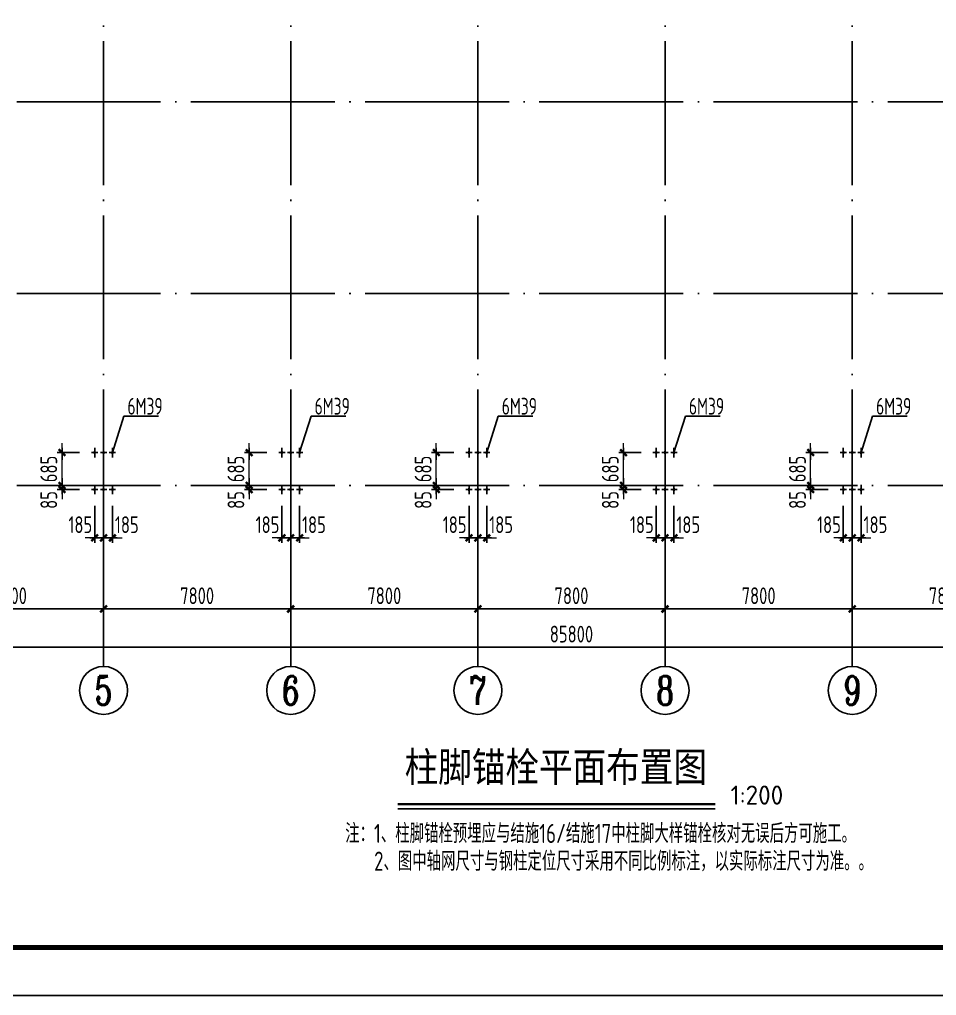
# Model space of a CAD drawing. Extents: x -2746917 to -971774, y -3334247 to -3250358.
# Drawn here: x -2081718 to -2062611, y -3316173 to -3295824 of the extents above; entities that cross this region are included whole.
import ezdxf
from ezdxf.enums import TextEntityAlignment as Align

# ---------------------------------------------------------------- set-up
doc = ezdxf.new("R2010")
doc.units = 0
doc.header["$LTSCALE"] = 1000
doc.header["$MEASUREMENT"] = 0
doc.header["$PDMODE"] = 35
doc.linetypes.add('DOTE', pattern=[2.42, 2, -0.2, 0.02, -0.2])
doc.layers.get('0').update_dxf_attribs({"linetype": 'CONTINUOUS'})
doc.layers.get('Defpoints').update_dxf_attribs({"linetype": 'CONTINUOUS'})
for name, color, linetype in [('AXIS', 253, 'DOTE'), ('COLU', 7, 'CONTINUOUS'), ('DIM', 3, 'CONTINUOUS'), ('NUM', 7, 'CONTINUOUS'), ('PUB_TITLE', 4, 'CONTINUOUS'), ('TEXT', 7, 'CONTINUOUS'), ('THIN', 7, 'CONTINUOUS')]:
    doc.layers.add(name, color=color, linetype=linetype)
doc.layers.add('yichutu', color=7, linetype='CONTINUOUS', true_color=0xffffff, plot=False)
doc.styles.add('TSSD_Axis', font='Complex.shx', dxfattribs={"width": 0.7, "bigfont": 'hztxt.shx'})
doc.styles.add('TSSD_Dimension', font='tssdeng.shx', dxfattribs={"width": 0.75, "bigfont": 'Hztxt.shx'})
doc.styles.add('TSSD_Norm', font='tssdeng.shx', dxfattribs={"width": 0.75, "bigfont": 'hztxt.shx'})
doc.styles.add('TSSD_Rein', font='Tssdeng.shx', dxfattribs={"width": 0.75, "bigfont": 'hztxt.shx'})
doc.dimstyles.new('TSSD_100_100', dxfattribs={"dimtxt": 350, "dimasz": 100, "dimexe": 100, "dimexo": 250, "dimgap": 100, "dimtad": 1, "dimdec": 0, "dimzin": 0, "dimdsep": 46, "dimtxsty": 'TSSD_Dimension', "dimblk": '_tsdbk', "dimcen": 0, "dimdle": 100, "dimclrt": 7, "dimadec": 0, "dimazin": 0, "dimtfac": 1, "dimtdec": 0, "dimtix": 1, "dimtmove": 2, "dimatfit": 3, "dimldrblk": '_tsdbk', "dimfxl": 250, "dimtolj": 1, "dimtzin": 0, "dimlwd": 5, "dimarcsym": 0})
doc.dimstyles.new('TSSD_200_100', dxfattribs={"dimtxt": 350, "dimasz": 100, "dimexe": 100, "dimexo": 250, "dimgap": 100, "dimtad": 1, "dimdec": 0, "dimlfac": 2, "dimzin": 0, "dimdsep": 46, "dimtxsty": 'TSSD_Dimension', "dimblk": 'ARCHTICK', "dimcen": 0, "dimdle": 100, "dimclrt": 7, "dimadec": 0, "dimazin": 0, "dimtfac": 1, "dimtdec": 0, "dimtix": 1, "dimtmove": 2, "dimatfit": 3, "dimfxl": 1, "dimtolj": 1, "dimtzin": 0, "dimarcsym": 0})

# ---------------------------------------------------------------- blocks, each defined once
blk = doc.blocks.new('ts_axno')
at = {"color": 0, "linetype": 'ByBlock', "lineweight": -2}
blk.add_circle((0, 0), 0.5, dxfattribs=at)
at = {"color": 0, "linetype": 'ByBlock', "lineweight": -2, "style": 'TSSD_Axis', "width": 0.7}
blk.add_attdef('A', text='', height=0.6, dxfattribs=at).set_placement((0, 0), align=Align.MIDDLE_CENTER)
blk = doc.blocks.new('_ArchTick')
at = {"color": 0, "const_width": 0.5}
blk.add_lwpolyline([(-0.71, -0.71), (0.71, 0.71)], dxfattribs=at)
blk = doc.blocks.new('*D1288')
at = {"layer": 'Defpoints', "color": 0, "ltscale": 1.5}
for p in [(-2064367, -3306539), (-2060467, -3306539), (-2064367, -3308114)]:
    blk.add_point(p, dxfattribs=at)
at = {"layer": 'DIM', "color": 0, "lineweight": -2, "ltscale": 1.5}
for p, q in [((-2064367, -3306789), (-2064367, -3308214)), ((-2060467, -3306789), (-2060467, -3308214)), ((-2060367, -3308114), (-2064467, -3308114))]:
    blk.add_line(p, q, dxfattribs=at)
at = {"layer": 'DIM', "color": 0, "lineweight": -2, "ltscale": 1.5, "xscale": 100, "yscale": 100, "zscale": 100, "rotation": 180}
blk.add_blockref('_ArchTick', (-2064367, -3308114), dxfattribs=at)
at = {"layer": 'DIM', "color": 0, "lineweight": -2, "ltscale": 1.5, "xscale": 100, "yscale": 100, "zscale": 100}
blk.add_blockref('_ArchTick', (-2060467, -3308114), dxfattribs=at)
at = {"layer": 'DIM', "color": 7, "ltscale": 1.5, "insert": (-2062417, -3307839), "char_height": 350, "attachment_point": 5, "style": 'TSSD_Dimension'}
blk.add_mtext('\\A1;7800', dxfattribs=at)
blk = doc.blocks.new('*D1289')
at = {"layer": 'Defpoints', "color": 0, "ltscale": 1.5}
for p in [(-2068267, -3306539), (-2064367, -3306539), (-2068267, -3308114)]:
    blk.add_point(p, dxfattribs=at)
at = {"layer": 'DIM', "color": 0, "lineweight": -2, "ltscale": 1.5}
for p, q in [((-2068267, -3306789), (-2068267, -3308214)), ((-2064367, -3306789), (-2064367, -3308214)), ((-2064267, -3308114), (-2068367, -3308114))]:
    blk.add_line(p, q, dxfattribs=at)
at = {"layer": 'DIM', "color": 0, "lineweight": -2, "ltscale": 1.5, "xscale": 100, "yscale": 100, "zscale": 100, "rotation": 180}
blk.add_blockref('_ArchTick', (-2068267, -3308114), dxfattribs=at)
at = {"layer": 'DIM', "color": 0, "lineweight": -2, "ltscale": 1.5, "xscale": 100, "yscale": 100, "zscale": 100}
blk.add_blockref('_ArchTick', (-2064367, -3308114), dxfattribs=at)
at = {"layer": 'DIM', "color": 7, "ltscale": 1.5, "insert": (-2066317, -3307839), "char_height": 350, "attachment_point": 5, "style": 'TSSD_Dimension'}
blk.add_mtext('\\A1;7800', dxfattribs=at)
blk = doc.blocks.new('*D1290')
at = {"layer": 'Defpoints', "color": 0, "ltscale": 1.5}
for p in [(-2072167, -3306539), (-2068267, -3306539), (-2072167, -3308114)]:
    blk.add_point(p, dxfattribs=at)
at = {"layer": 'DIM', "color": 0, "lineweight": -2, "ltscale": 1.5}
for p, q in [((-2072167, -3306789), (-2072167, -3308214)), ((-2068267, -3306789), (-2068267, -3308214)), ((-2068167, -3308114), (-2072267, -3308114))]:
    blk.add_line(p, q, dxfattribs=at)
at = {"layer": 'DIM', "color": 0, "lineweight": -2, "ltscale": 1.5, "xscale": 100, "yscale": 100, "zscale": 100, "rotation": 180}
blk.add_blockref('_ArchTick', (-2072167, -3308114), dxfattribs=at)
at = {"layer": 'DIM', "color": 0, "lineweight": -2, "ltscale": 1.5, "xscale": 100, "yscale": 100, "zscale": 100}
blk.add_blockref('_ArchTick', (-2068267, -3308114), dxfattribs=at)
at = {"layer": 'DIM', "color": 7, "ltscale": 1.5, "insert": (-2070217, -3307839), "char_height": 350, "attachment_point": 5, "style": 'TSSD_Dimension'}
blk.add_mtext('\\A1;7800', dxfattribs=at)
blk = doc.blocks.new('*D1291')
at = {"layer": 'Defpoints', "color": 0, "ltscale": 1.5}
for p in [(-2076067, -3306539), (-2072167, -3306539), (-2076067, -3308114)]:
    blk.add_point(p, dxfattribs=at)
at = {"layer": 'DIM', "color": 0, "lineweight": -2, "ltscale": 1.5}
for p, q in [((-2076067, -3306789), (-2076067, -3308214)), ((-2072167, -3306789), (-2072167, -3308214)), ((-2072067, -3308114), (-2076167, -3308114))]:
    blk.add_line(p, q, dxfattribs=at)
at = {"layer": 'DIM', "color": 0, "lineweight": -2, "ltscale": 1.5, "xscale": 100, "yscale": 100, "zscale": 100, "rotation": 180}
blk.add_blockref('_ArchTick', (-2076067, -3308114), dxfattribs=at)
at = {"layer": 'DIM', "color": 0, "lineweight": -2, "ltscale": 1.5, "xscale": 100, "yscale": 100, "zscale": 100}
blk.add_blockref('_ArchTick', (-2072167, -3308114), dxfattribs=at)
at = {"layer": 'DIM', "color": 7, "ltscale": 1.5, "insert": (-2074117, -3307839), "char_height": 350, "attachment_point": 5, "style": 'TSSD_Dimension'}
blk.add_mtext('\\A1;7800', dxfattribs=at)
blk = doc.blocks.new('*D1299')
at = {"layer": 'Defpoints', "color": 0, "ltscale": 1.5}
for p in [(-2079967, -3306539), (-2076067, -3306539), (-2079967, -3308114)]:
    blk.add_point(p, dxfattribs=at)
at = {"layer": 'DIM', "color": 0, "lineweight": -2, "ltscale": 1.5}
for p, q in [((-2079967, -3306789), (-2079967, -3308214)), ((-2076067, -3306789), (-2076067, -3308214)), ((-2075967, -3308114), (-2080067, -3308114))]:
    blk.add_line(p, q, dxfattribs=at)
at = {"layer": 'DIM', "color": 0, "lineweight": -2, "ltscale": 1.5, "xscale": 100, "yscale": 100, "zscale": 100, "rotation": 180}
blk.add_blockref('_ArchTick', (-2079967, -3308114), dxfattribs=at)
at = {"layer": 'DIM', "color": 0, "lineweight": -2, "ltscale": 1.5, "xscale": 100, "yscale": 100, "zscale": 100}
blk.add_blockref('_ArchTick', (-2076067, -3308114), dxfattribs=at)
at = {"layer": 'DIM', "color": 7, "ltscale": 1.5, "insert": (-2078017, -3307839), "char_height": 350, "attachment_point": 5, "style": 'TSSD_Dimension'}
blk.add_mtext('\\A1;7800', dxfattribs=at)
blk = doc.blocks.new('*D1300')
at = {"layer": 'Defpoints', "color": 0, "ltscale": 1.5}
for p in [(-2083867, -3306539), (-2079967, -3306539), (-2083867, -3308114)]:
    blk.add_point(p, dxfattribs=at)
at = {"layer": 'DIM', "color": 0, "lineweight": -2, "ltscale": 1.5}
for p, q in [((-2083867, -3306789), (-2083867, -3308214)), ((-2079967, -3306789), (-2079967, -3308214)), ((-2079867, -3308114), (-2083967, -3308114))]:
    blk.add_line(p, q, dxfattribs=at)
at = {"layer": 'DIM', "color": 0, "lineweight": -2, "ltscale": 1.5, "xscale": 100, "yscale": 100, "zscale": 100, "rotation": 180}
blk.add_blockref('_ArchTick', (-2083867, -3308114), dxfattribs=at)
at = {"layer": 'DIM', "color": 0, "lineweight": -2, "ltscale": 1.5, "xscale": 100, "yscale": 100, "zscale": 100}
blk.add_blockref('_ArchTick', (-2079967, -3308114), dxfattribs=at)
at = {"layer": 'DIM', "color": 7, "ltscale": 1.5, "insert": (-2081917, -3307839), "char_height": 350, "attachment_point": 5, "style": 'TSSD_Dimension'}
blk.add_mtext('\\A1;7800', dxfattribs=at)
blk = doc.blocks.new('*D1303')
at = {"layer": 'Defpoints', "color": 0, "ltscale": 1.5}
for p in [(-2091667, -3306539), (-2048767, -3306539), (-2048767, -3308914)]:
    blk.add_point(p, dxfattribs=at)
at = {"layer": 'DIM', "color": 0, "lineweight": -2, "ltscale": 1.5}
for p, q in [((-2091667, -3306789), (-2091667, -3309014)), ((-2048767, -3306789), (-2048767, -3309014)), ((-2091767, -3308914), (-2048667, -3308914))]:
    blk.add_line(p, q, dxfattribs=at)
at = {"layer": 'DIM', "color": 0, "lineweight": -2, "ltscale": 1.5, "xscale": 100, "yscale": 100, "zscale": 100, "rotation": 180}
blk.add_blockref('_ArchTick', (-2091667, -3308914), dxfattribs=at)
at = {"layer": 'DIM', "color": 0, "lineweight": -2, "ltscale": 1.5, "xscale": 100, "yscale": 100, "zscale": 100}
blk.add_blockref('_ArchTick', (-2048767, -3308914), dxfattribs=at)
at = {"layer": 'DIM', "color": 7, "ltscale": 1.5, "insert": (-2070217, -3308639), "char_height": 350, "attachment_point": 5, "style": 'TSSD_Dimension'}
blk.add_mtext('\\A1;85800', dxfattribs=at)
blk = doc.blocks.new('A$C21E01B0F')
at = {"layer": 'THIN'}
for p, q in [((18, 241), (18, -299)), ((-162, -29), (198, -29))]:
    blk.add_line(p, q, dxfattribs=at)
blk.add_solid([(18, 151), (108, -29), (-72, -29), (18, -209)], dxfattribs=at)
blk = doc.blocks.new('_tsdbk')
blk.add_line((-1, 0), (1.5, 0))
at = {"const_width": 0.5}
blk.add_lwpolyline([(-0.7, -0.7), (0.7, 0.7)], dxfattribs=at)
blk = doc.blocks.new('*D1475')
at = {"layer": 'Defpoints', "color": 0, "ltscale": 1.5}
for p in [(-2080152, -3305713), (-2079967, -3305713), (-2079967, -3306632)]:
    blk.add_point(p, dxfattribs=at)
at = {"layer": 'DIM', "color": 0, "lineweight": -2, "ltscale": 1.5}
for p, q in [((-2080152, -3305963), (-2080152, -3306732)), ((-2079967, -3305963), (-2079967, -3306732))]:
    blk.add_line(p, q, dxfattribs=at)
at = {"layer": 'DIM', "color": 0, "lineweight": 5, "ltscale": 1.5}
for p, q in [((-2080252, -3306632), (-2080352, -3306632)), ((-2080152, -3306632), (-2079967, -3306632)), ((-2079867, -3306632), (-2079767, -3306632))]:
    blk.add_line(p, q, dxfattribs=at)
at = {"layer": 'DIM', "color": 0, "lineweight": 5, "ltscale": 1.5, "xscale": 100, "yscale": 100, "zscale": 100}
blk.add_blockref('_tsdbk', (-2080152, -3306632), dxfattribs=at)
at = {"layer": 'DIM', "color": 0, "lineweight": 5, "ltscale": 1.5, "xscale": 100, "yscale": 100, "zscale": 100, "rotation": 180}
blk.add_blockref('_tsdbk', (-2079967, -3306632), dxfattribs=at)
at = {"layer": 'DIM', "color": 7, "ltscale": 1.5, "insert": (-2080451, -3306357), "char_height": 350, "attachment_point": 5, "style": 'TSSD_Dimension'}
blk.add_mtext('\\A1;185', dxfattribs=at)
blk = doc.blocks.new('*D1476')
at = {"layer": 'Defpoints', "color": 0, "ltscale": 1.5}
for p in [(-2079967, -3305713), (-2079782, -3305713), (-2079782, -3306632)]:
    blk.add_point(p, dxfattribs=at)
at = {"layer": 'DIM', "color": 0, "lineweight": -2, "ltscale": 1.5}
for p, q in [((-2079967, -3305963), (-2079967, -3306732)), ((-2079782, -3305963), (-2079782, -3306732))]:
    blk.add_line(p, q, dxfattribs=at)
at = {"layer": 'DIM', "color": 0, "lineweight": 5, "ltscale": 1.5}
for p, q in [((-2080067, -3306632), (-2080167, -3306632)), ((-2079967, -3306632), (-2079782, -3306632)), ((-2079682, -3306632), (-2079582, -3306632))]:
    blk.add_line(p, q, dxfattribs=at)
at = {"layer": 'DIM', "color": 0, "lineweight": 5, "ltscale": 1.5, "xscale": 100, "yscale": 100, "zscale": 100}
blk.add_blockref('_tsdbk', (-2079967, -3306632), dxfattribs=at)
at = {"layer": 'DIM', "color": 0, "lineweight": 5, "ltscale": 1.5, "xscale": 100, "yscale": 100, "zscale": 100, "rotation": 180}
blk.add_blockref('_tsdbk', (-2079782, -3306632), dxfattribs=at)
at = {"layer": 'DIM', "color": 7, "ltscale": 1.5, "insert": (-2079483, -3306357), "char_height": 350, "attachment_point": 5, "style": 'TSSD_Dimension'}
blk.add_mtext('\\A1;185', dxfattribs=at)
blk = doc.blocks.new('*D1477')
at = {"layer": 'Defpoints', "color": 0, "ltscale": 1.5}
for p in [(-2080833, -3305539), (-2080218, -3305539), (-2080218, -3305624)]:
    blk.add_point(p, dxfattribs=at)
at = {"layer": 'DIM', "color": 0, "lineweight": 5, "ltscale": 1.5}
for p, q in [((-2080833, -3305439), (-2080833, -3305339)), ((-2080833, -3305624), (-2080833, -3305539)), ((-2080833, -3305724), (-2080833, -3305824))]:
    blk.add_line(p, q, dxfattribs=at)
at = {"layer": 'DIM', "color": 0, "lineweight": -2, "ltscale": 1.5}
for p, q in [((-2080468, -3305539), (-2080933, -3305539)), ((-2080468, -3305624), (-2080933, -3305624))]:
    blk.add_line(p, q, dxfattribs=at)
at = {"layer": 'DIM', "color": 0, "lineweight": 5, "ltscale": 1.5, "xscale": 100, "yscale": 100, "zscale": 100}
for p, rotation in [((-2080833, -3305539), 270), ((-2080833, -3305624), 90)]:
    blk.add_blockref('_tsdbk', p, dxfattribs=dict(at, rotation=rotation))
at = {"layer": 'DIM', "color": 7, "ltscale": 1.5, "insert": (-2081108, -3305842), "char_height": 350, "attachment_point": 5, "rotation": 90, "style": 'TSSD_Dimension'}
blk.add_mtext('\\A1;85', dxfattribs=at)
blk = doc.blocks.new('*D1478')
at = {"layer": 'Defpoints', "color": 0, "ltscale": 1.5}
for p in [(-2080833, -3304854), (-2080218, -3304854), (-2080218, -3305539)]:
    blk.add_point(p, dxfattribs=at)
at = {"layer": 'DIM', "color": 0, "lineweight": 5, "ltscale": 1.5}
for p, q in [((-2080833, -3304754), (-2080833, -3304654)), ((-2080833, -3305539), (-2080833, -3304854)), ((-2080833, -3305639), (-2080833, -3305739))]:
    blk.add_line(p, q, dxfattribs=at)
at = {"layer": 'DIM', "color": 0, "lineweight": -2, "ltscale": 1.5}
for p, q in [((-2080468, -3304854), (-2080933, -3304854)), ((-2080468, -3305539), (-2080933, -3305539))]:
    blk.add_line(p, q, dxfattribs=at)
at = {"layer": 'DIM', "color": 0, "lineweight": 5, "ltscale": 1.5, "xscale": 100, "yscale": 100, "zscale": 100}
for p, rotation in [((-2080833, -3304854), 270), ((-2080833, -3305539), 90)]:
    blk.add_blockref('_tsdbk', p, dxfattribs=dict(at, rotation=rotation))
at = {"layer": 'DIM', "color": 7, "ltscale": 1.5, "insert": (-2081108, -3305196), "char_height": 350, "attachment_point": 5, "rotation": 90, "style": 'TSSD_Dimension'}
blk.add_mtext('\\A1;685', dxfattribs=at)
blk = doc.blocks.new('*D1487')
at = {"layer": 'Defpoints', "color": 0, "ltscale": 1.5}
for p in [(-2076252, -3305713), (-2076067, -3305713), (-2076067, -3306632)]:
    blk.add_point(p, dxfattribs=at)
at = {"layer": 'DIM', "color": 0, "lineweight": -2, "ltscale": 1.5}
for p, q in [((-2076252, -3305963), (-2076252, -3306732)), ((-2076067, -3305963), (-2076067, -3306732))]:
    blk.add_line(p, q, dxfattribs=at)
at = {"layer": 'DIM', "color": 0, "lineweight": 5, "ltscale": 1.5}
for p, q in [((-2076352, -3306632), (-2076452, -3306632)), ((-2076252, -3306632), (-2076067, -3306632)), ((-2075967, -3306632), (-2075867, -3306632))]:
    blk.add_line(p, q, dxfattribs=at)
at = {"layer": 'DIM', "color": 0, "lineweight": 5, "ltscale": 1.5, "xscale": 100, "yscale": 100, "zscale": 100}
blk.add_blockref('_tsdbk', (-2076252, -3306632), dxfattribs=at)
at = {"layer": 'DIM', "color": 0, "lineweight": 5, "ltscale": 1.5, "xscale": 100, "yscale": 100, "zscale": 100, "rotation": 180}
blk.add_blockref('_tsdbk', (-2076067, -3306632), dxfattribs=at)
at = {"layer": 'DIM', "color": 7, "ltscale": 1.5, "insert": (-2076551, -3306357), "char_height": 350, "attachment_point": 5, "style": 'TSSD_Dimension'}
blk.add_mtext('\\A1;185', dxfattribs=at)
blk = doc.blocks.new('*D1488')
at = {"layer": 'Defpoints', "color": 0, "ltscale": 1.5}
for p in [(-2076067, -3305713), (-2075882, -3305713), (-2075882, -3306632)]:
    blk.add_point(p, dxfattribs=at)
at = {"layer": 'DIM', "color": 0, "lineweight": -2, "ltscale": 1.5}
for p, q in [((-2076067, -3305963), (-2076067, -3306732)), ((-2075882, -3305963), (-2075882, -3306732))]:
    blk.add_line(p, q, dxfattribs=at)
at = {"layer": 'DIM', "color": 0, "lineweight": 5, "ltscale": 1.5}
for p, q in [((-2076167, -3306632), (-2076267, -3306632)), ((-2076067, -3306632), (-2075882, -3306632)), ((-2075782, -3306632), (-2075682, -3306632))]:
    blk.add_line(p, q, dxfattribs=at)
at = {"layer": 'DIM', "color": 0, "lineweight": 5, "ltscale": 1.5, "xscale": 100, "yscale": 100, "zscale": 100}
blk.add_blockref('_tsdbk', (-2076067, -3306632), dxfattribs=at)
at = {"layer": 'DIM', "color": 0, "lineweight": 5, "ltscale": 1.5, "xscale": 100, "yscale": 100, "zscale": 100, "rotation": 180}
blk.add_blockref('_tsdbk', (-2075882, -3306632), dxfattribs=at)
at = {"layer": 'DIM', "color": 7, "ltscale": 1.5, "insert": (-2075583, -3306357), "char_height": 350, "attachment_point": 5, "style": 'TSSD_Dimension'}
blk.add_mtext('\\A1;185', dxfattribs=at)
blk = doc.blocks.new('*D1489')
at = {"layer": 'Defpoints', "color": 0, "ltscale": 1.5}
for p in [(-2076933, -3305539), (-2076318, -3305539), (-2076318, -3305624)]:
    blk.add_point(p, dxfattribs=at)
at = {"layer": 'DIM', "color": 0, "lineweight": 5, "ltscale": 1.5}
for p, q in [((-2076933, -3305439), (-2076933, -3305339)), ((-2076933, -3305624), (-2076933, -3305539)), ((-2076933, -3305724), (-2076933, -3305824))]:
    blk.add_line(p, q, dxfattribs=at)
at = {"layer": 'DIM', "color": 0, "lineweight": -2, "ltscale": 1.5}
for p, q in [((-2076568, -3305539), (-2077033, -3305539)), ((-2076568, -3305624), (-2077033, -3305624))]:
    blk.add_line(p, q, dxfattribs=at)
at = {"layer": 'DIM', "color": 0, "lineweight": 5, "ltscale": 1.5, "xscale": 100, "yscale": 100, "zscale": 100}
for p, rotation in [((-2076933, -3305539), 270), ((-2076933, -3305624), 90)]:
    blk.add_blockref('_tsdbk', p, dxfattribs=dict(at, rotation=rotation))
at = {"layer": 'DIM', "color": 7, "ltscale": 1.5, "insert": (-2077208, -3305842), "char_height": 350, "attachment_point": 5, "rotation": 90, "style": 'TSSD_Dimension'}
blk.add_mtext('\\A1;85', dxfattribs=at)
blk = doc.blocks.new('*D1490')
at = {"layer": 'Defpoints', "color": 0, "ltscale": 1.5}
for p in [(-2076933, -3304854), (-2076318, -3304854), (-2076318, -3305539)]:
    blk.add_point(p, dxfattribs=at)
at = {"layer": 'DIM', "color": 0, "lineweight": 5, "ltscale": 1.5}
for p, q in [((-2076933, -3304754), (-2076933, -3304654)), ((-2076933, -3305539), (-2076933, -3304854)), ((-2076933, -3305639), (-2076933, -3305739))]:
    blk.add_line(p, q, dxfattribs=at)
at = {"layer": 'DIM', "color": 0, "lineweight": -2, "ltscale": 1.5}
for p, q in [((-2076568, -3304854), (-2077033, -3304854)), ((-2076568, -3305539), (-2077033, -3305539))]:
    blk.add_line(p, q, dxfattribs=at)
at = {"layer": 'DIM', "color": 0, "lineweight": 5, "ltscale": 1.5, "xscale": 100, "yscale": 100, "zscale": 100}
for p, rotation in [((-2076933, -3304854), 270), ((-2076933, -3305539), 90)]:
    blk.add_blockref('_tsdbk', p, dxfattribs=dict(at, rotation=rotation))
at = {"layer": 'DIM', "color": 7, "ltscale": 1.5, "insert": (-2077208, -3305196), "char_height": 350, "attachment_point": 5, "rotation": 90, "style": 'TSSD_Dimension'}
blk.add_mtext('\\A1;685', dxfattribs=at)
blk = doc.blocks.new('*D1499')
at = {"layer": 'Defpoints', "color": 0, "ltscale": 1.5}
for p in [(-2072352, -3305713), (-2072167, -3305713), (-2072167, -3306632)]:
    blk.add_point(p, dxfattribs=at)
at = {"layer": 'DIM', "color": 0, "lineweight": -2, "ltscale": 1.5}
for p, q in [((-2072352, -3305963), (-2072352, -3306732)), ((-2072167, -3305963), (-2072167, -3306732))]:
    blk.add_line(p, q, dxfattribs=at)
at = {"layer": 'DIM', "color": 0, "lineweight": 5, "ltscale": 1.5}
for p, q in [((-2072452, -3306632), (-2072552, -3306632)), ((-2072352, -3306632), (-2072167, -3306632)), ((-2072067, -3306632), (-2071967, -3306632))]:
    blk.add_line(p, q, dxfattribs=at)
at = {"layer": 'DIM', "color": 0, "lineweight": 5, "ltscale": 1.5, "xscale": 100, "yscale": 100, "zscale": 100}
blk.add_blockref('_tsdbk', (-2072352, -3306632), dxfattribs=at)
at = {"layer": 'DIM', "color": 0, "lineweight": 5, "ltscale": 1.5, "xscale": 100, "yscale": 100, "zscale": 100, "rotation": 180}
blk.add_blockref('_tsdbk', (-2072167, -3306632), dxfattribs=at)
at = {"layer": 'DIM', "color": 7, "ltscale": 1.5, "insert": (-2072651, -3306357), "char_height": 350, "attachment_point": 5, "style": 'TSSD_Dimension'}
blk.add_mtext('\\A1;185', dxfattribs=at)
blk = doc.blocks.new('*D1500')
at = {"layer": 'Defpoints', "color": 0, "ltscale": 1.5}
for p in [(-2072167, -3305713), (-2071982, -3305713), (-2071982, -3306632)]:
    blk.add_point(p, dxfattribs=at)
at = {"layer": 'DIM', "color": 0, "lineweight": -2, "ltscale": 1.5}
for p, q in [((-2072167, -3305963), (-2072167, -3306732)), ((-2071982, -3305963), (-2071982, -3306732))]:
    blk.add_line(p, q, dxfattribs=at)
at = {"layer": 'DIM', "color": 0, "lineweight": 5, "ltscale": 1.5}
for p, q in [((-2072267, -3306632), (-2072367, -3306632)), ((-2072167, -3306632), (-2071982, -3306632)), ((-2071882, -3306632), (-2071782, -3306632))]:
    blk.add_line(p, q, dxfattribs=at)
at = {"layer": 'DIM', "color": 0, "lineweight": 5, "ltscale": 1.5, "xscale": 100, "yscale": 100, "zscale": 100}
blk.add_blockref('_tsdbk', (-2072167, -3306632), dxfattribs=at)
at = {"layer": 'DIM', "color": 0, "lineweight": 5, "ltscale": 1.5, "xscale": 100, "yscale": 100, "zscale": 100, "rotation": 180}
blk.add_blockref('_tsdbk', (-2071982, -3306632), dxfattribs=at)
at = {"layer": 'DIM', "color": 7, "ltscale": 1.5, "insert": (-2071683, -3306357), "char_height": 350, "attachment_point": 5, "style": 'TSSD_Dimension'}
blk.add_mtext('\\A1;185', dxfattribs=at)
blk = doc.blocks.new('*D1501')
at = {"layer": 'Defpoints', "color": 0, "ltscale": 1.5}
for p in [(-2073033, -3305539), (-2072418, -3305539), (-2072418, -3305624)]:
    blk.add_point(p, dxfattribs=at)
at = {"layer": 'DIM', "color": 0, "lineweight": 5, "ltscale": 1.5}
for p, q in [((-2073033, -3305439), (-2073033, -3305339)), ((-2073033, -3305624), (-2073033, -3305539)), ((-2073033, -3305724), (-2073033, -3305824))]:
    blk.add_line(p, q, dxfattribs=at)
at = {"layer": 'DIM', "color": 0, "lineweight": -2, "ltscale": 1.5}
for p, q in [((-2072668, -3305539), (-2073133, -3305539)), ((-2072668, -3305624), (-2073133, -3305624))]:
    blk.add_line(p, q, dxfattribs=at)
at = {"layer": 'DIM', "color": 0, "lineweight": 5, "ltscale": 1.5, "xscale": 100, "yscale": 100, "zscale": 100}
for p, rotation in [((-2073033, -3305539), 270), ((-2073033, -3305624), 90)]:
    blk.add_blockref('_tsdbk', p, dxfattribs=dict(at, rotation=rotation))
at = {"layer": 'DIM', "color": 7, "ltscale": 1.5, "insert": (-2073308, -3305842), "char_height": 350, "attachment_point": 5, "rotation": 90, "style": 'TSSD_Dimension'}
blk.add_mtext('\\A1;85', dxfattribs=at)
blk = doc.blocks.new('*D1502')
at = {"layer": 'Defpoints', "color": 0, "ltscale": 1.5}
for p in [(-2073033, -3304854), (-2072418, -3304854), (-2072418, -3305539)]:
    blk.add_point(p, dxfattribs=at)
at = {"layer": 'DIM', "color": 0, "lineweight": 5, "ltscale": 1.5}
for p, q in [((-2073033, -3304754), (-2073033, -3304654)), ((-2073033, -3305539), (-2073033, -3304854)), ((-2073033, -3305639), (-2073033, -3305739))]:
    blk.add_line(p, q, dxfattribs=at)
at = {"layer": 'DIM', "color": 0, "lineweight": -2, "ltscale": 1.5}
for p, q in [((-2072668, -3304854), (-2073133, -3304854)), ((-2072668, -3305539), (-2073133, -3305539))]:
    blk.add_line(p, q, dxfattribs=at)
at = {"layer": 'DIM', "color": 0, "lineweight": 5, "ltscale": 1.5, "xscale": 100, "yscale": 100, "zscale": 100}
for p, rotation in [((-2073033, -3304854), 270), ((-2073033, -3305539), 90)]:
    blk.add_blockref('_tsdbk', p, dxfattribs=dict(at, rotation=rotation))
at = {"layer": 'DIM', "color": 7, "ltscale": 1.5, "insert": (-2073308, -3305196), "char_height": 350, "attachment_point": 5, "rotation": 90, "style": 'TSSD_Dimension'}
blk.add_mtext('\\A1;685', dxfattribs=at)
blk = doc.blocks.new('*D1511')
at = {"layer": 'Defpoints', "color": 0, "ltscale": 1.5}
for p in [(-2068452, -3305713), (-2068267, -3305713), (-2068267, -3306632)]:
    blk.add_point(p, dxfattribs=at)
at = {"layer": 'DIM', "color": 0, "lineweight": -2, "ltscale": 1.5}
for p, q in [((-2068452, -3305963), (-2068452, -3306732)), ((-2068267, -3305963), (-2068267, -3306732))]:
    blk.add_line(p, q, dxfattribs=at)
at = {"layer": 'DIM', "color": 0, "lineweight": 5, "ltscale": 1.5}
for p, q in [((-2068552, -3306632), (-2068652, -3306632)), ((-2068452, -3306632), (-2068267, -3306632)), ((-2068167, -3306632), (-2068067, -3306632))]:
    blk.add_line(p, q, dxfattribs=at)
at = {"layer": 'DIM', "color": 0, "lineweight": 5, "ltscale": 1.5, "xscale": 100, "yscale": 100, "zscale": 100}
blk.add_blockref('_tsdbk', (-2068452, -3306632), dxfattribs=at)
at = {"layer": 'DIM', "color": 0, "lineweight": 5, "ltscale": 1.5, "xscale": 100, "yscale": 100, "zscale": 100, "rotation": 180}
blk.add_blockref('_tsdbk', (-2068267, -3306632), dxfattribs=at)
at = {"layer": 'DIM', "color": 7, "ltscale": 1.5, "insert": (-2068751, -3306357), "char_height": 350, "attachment_point": 5, "style": 'TSSD_Dimension'}
blk.add_mtext('\\A1;185', dxfattribs=at)
blk = doc.blocks.new('*D1512')
at = {"layer": 'Defpoints', "color": 0, "ltscale": 1.5}
for p in [(-2068267, -3305713), (-2068082, -3305713), (-2068082, -3306632)]:
    blk.add_point(p, dxfattribs=at)
at = {"layer": 'DIM', "color": 0, "lineweight": -2, "ltscale": 1.5}
for p, q in [((-2068267, -3305963), (-2068267, -3306732)), ((-2068082, -3305963), (-2068082, -3306732))]:
    blk.add_line(p, q, dxfattribs=at)
at = {"layer": 'DIM', "color": 0, "lineweight": 5, "ltscale": 1.5}
for p, q in [((-2068367, -3306632), (-2068467, -3306632)), ((-2068267, -3306632), (-2068082, -3306632)), ((-2067982, -3306632), (-2067882, -3306632))]:
    blk.add_line(p, q, dxfattribs=at)
at = {"layer": 'DIM', "color": 0, "lineweight": 5, "ltscale": 1.5, "xscale": 100, "yscale": 100, "zscale": 100}
blk.add_blockref('_tsdbk', (-2068267, -3306632), dxfattribs=at)
at = {"layer": 'DIM', "color": 0, "lineweight": 5, "ltscale": 1.5, "xscale": 100, "yscale": 100, "zscale": 100, "rotation": 180}
blk.add_blockref('_tsdbk', (-2068082, -3306632), dxfattribs=at)
at = {"layer": 'DIM', "color": 7, "ltscale": 1.5, "insert": (-2067783, -3306357), "char_height": 350, "attachment_point": 5, "style": 'TSSD_Dimension'}
blk.add_mtext('\\A1;185', dxfattribs=at)
blk = doc.blocks.new('*D1513')
at = {"layer": 'Defpoints', "color": 0, "ltscale": 1.5}
for p in [(-2069133, -3305539), (-2068518, -3305539), (-2068518, -3305624)]:
    blk.add_point(p, dxfattribs=at)
at = {"layer": 'DIM', "color": 0, "lineweight": 5, "ltscale": 1.5}
for p, q in [((-2069133, -3305439), (-2069133, -3305339)), ((-2069133, -3305624), (-2069133, -3305539)), ((-2069133, -3305724), (-2069133, -3305824))]:
    blk.add_line(p, q, dxfattribs=at)
at = {"layer": 'DIM', "color": 0, "lineweight": -2, "ltscale": 1.5}
for p, q in [((-2068768, -3305539), (-2069233, -3305539)), ((-2068768, -3305624), (-2069233, -3305624))]:
    blk.add_line(p, q, dxfattribs=at)
at = {"layer": 'DIM', "color": 0, "lineweight": 5, "ltscale": 1.5, "xscale": 100, "yscale": 100, "zscale": 100}
for p, rotation in [((-2069133, -3305539), 270), ((-2069133, -3305624), 90)]:
    blk.add_blockref('_tsdbk', p, dxfattribs=dict(at, rotation=rotation))
at = {"layer": 'DIM', "color": 7, "ltscale": 1.5, "insert": (-2069408, -3305842), "char_height": 350, "attachment_point": 5, "rotation": 90, "style": 'TSSD_Dimension'}
blk.add_mtext('\\A1;85', dxfattribs=at)
blk = doc.blocks.new('*D1514')
at = {"layer": 'Defpoints', "color": 0, "ltscale": 1.5}
for p in [(-2069133, -3304854), (-2068518, -3304854), (-2068518, -3305539)]:
    blk.add_point(p, dxfattribs=at)
at = {"layer": 'DIM', "color": 0, "lineweight": 5, "ltscale": 1.5}
for p, q in [((-2069133, -3304754), (-2069133, -3304654)), ((-2069133, -3305539), (-2069133, -3304854)), ((-2069133, -3305639), (-2069133, -3305739))]:
    blk.add_line(p, q, dxfattribs=at)
at = {"layer": 'DIM', "color": 0, "lineweight": -2, "ltscale": 1.5}
for p, q in [((-2068768, -3304854), (-2069233, -3304854)), ((-2068768, -3305539), (-2069233, -3305539))]:
    blk.add_line(p, q, dxfattribs=at)
at = {"layer": 'DIM', "color": 0, "lineweight": 5, "ltscale": 1.5, "xscale": 100, "yscale": 100, "zscale": 100}
for p, rotation in [((-2069133, -3304854), 270), ((-2069133, -3305539), 90)]:
    blk.add_blockref('_tsdbk', p, dxfattribs=dict(at, rotation=rotation))
at = {"layer": 'DIM', "color": 7, "ltscale": 1.5, "insert": (-2069408, -3305196), "char_height": 350, "attachment_point": 5, "rotation": 90, "style": 'TSSD_Dimension'}
blk.add_mtext('\\A1;685', dxfattribs=at)
blk = doc.blocks.new('*D1523')
at = {"layer": 'Defpoints', "color": 0, "ltscale": 1.5}
for p in [(-2064552, -3305713), (-2064367, -3305713), (-2064367, -3306632)]:
    blk.add_point(p, dxfattribs=at)
at = {"layer": 'DIM', "color": 0, "lineweight": -2, "ltscale": 1.5}
for p, q in [((-2064552, -3305963), (-2064552, -3306732)), ((-2064367, -3305963), (-2064367, -3306732))]:
    blk.add_line(p, q, dxfattribs=at)
at = {"layer": 'DIM', "color": 0, "lineweight": 5, "ltscale": 1.5}
for p, q in [((-2064652, -3306632), (-2064752, -3306632)), ((-2064552, -3306632), (-2064367, -3306632)), ((-2064267, -3306632), (-2064167, -3306632))]:
    blk.add_line(p, q, dxfattribs=at)
at = {"layer": 'DIM', "color": 0, "lineweight": 5, "ltscale": 1.5, "xscale": 100, "yscale": 100, "zscale": 100}
blk.add_blockref('_tsdbk', (-2064552, -3306632), dxfattribs=at)
at = {"layer": 'DIM', "color": 0, "lineweight": 5, "ltscale": 1.5, "xscale": 100, "yscale": 100, "zscale": 100, "rotation": 180}
blk.add_blockref('_tsdbk', (-2064367, -3306632), dxfattribs=at)
at = {"layer": 'DIM', "color": 7, "ltscale": 1.5, "insert": (-2064851, -3306357), "char_height": 350, "attachment_point": 5, "style": 'TSSD_Dimension'}
blk.add_mtext('\\A1;185', dxfattribs=at)
blk = doc.blocks.new('*D1524')
at = {"layer": 'Defpoints', "color": 0, "ltscale": 1.5}
for p in [(-2064367, -3305713), (-2064182, -3305713), (-2064182, -3306632)]:
    blk.add_point(p, dxfattribs=at)
at = {"layer": 'DIM', "color": 0, "lineweight": -2, "ltscale": 1.5}
for p, q in [((-2064367, -3305963), (-2064367, -3306732)), ((-2064182, -3305963), (-2064182, -3306732))]:
    blk.add_line(p, q, dxfattribs=at)
at = {"layer": 'DIM', "color": 0, "lineweight": 5, "ltscale": 1.5}
for p, q in [((-2064467, -3306632), (-2064567, -3306632)), ((-2064367, -3306632), (-2064182, -3306632)), ((-2064082, -3306632), (-2063982, -3306632))]:
    blk.add_line(p, q, dxfattribs=at)
at = {"layer": 'DIM', "color": 0, "lineweight": 5, "ltscale": 1.5, "xscale": 100, "yscale": 100, "zscale": 100}
blk.add_blockref('_tsdbk', (-2064367, -3306632), dxfattribs=at)
at = {"layer": 'DIM', "color": 0, "lineweight": 5, "ltscale": 1.5, "xscale": 100, "yscale": 100, "zscale": 100, "rotation": 180}
blk.add_blockref('_tsdbk', (-2064182, -3306632), dxfattribs=at)
at = {"layer": 'DIM', "color": 7, "ltscale": 1.5, "insert": (-2063883, -3306357), "char_height": 350, "attachment_point": 5, "style": 'TSSD_Dimension'}
blk.add_mtext('\\A1;185', dxfattribs=at)
blk = doc.blocks.new('*D1525')
at = {"layer": 'Defpoints', "color": 0, "ltscale": 1.5}
for p in [(-2065233, -3305539), (-2064618, -3305539), (-2064618, -3305624)]:
    blk.add_point(p, dxfattribs=at)
at = {"layer": 'DIM', "color": 0, "lineweight": 5, "ltscale": 1.5}
for p, q in [((-2065233, -3305439), (-2065233, -3305339)), ((-2065233, -3305624), (-2065233, -3305539)), ((-2065233, -3305724), (-2065233, -3305824))]:
    blk.add_line(p, q, dxfattribs=at)
at = {"layer": 'DIM', "color": 0, "lineweight": -2, "ltscale": 1.5}
for p, q in [((-2064868, -3305539), (-2065333, -3305539)), ((-2064868, -3305624), (-2065333, -3305624))]:
    blk.add_line(p, q, dxfattribs=at)
at = {"layer": 'DIM', "color": 0, "lineweight": 5, "ltscale": 1.5, "xscale": 100, "yscale": 100, "zscale": 100}
for p, rotation in [((-2065233, -3305539), 270), ((-2065233, -3305624), 90)]:
    blk.add_blockref('_tsdbk', p, dxfattribs=dict(at, rotation=rotation))
at = {"layer": 'DIM', "color": 7, "ltscale": 1.5, "insert": (-2065508, -3305842), "char_height": 350, "attachment_point": 5, "rotation": 90, "style": 'TSSD_Dimension'}
blk.add_mtext('\\A1;85', dxfattribs=at)
blk = doc.blocks.new('*D1526')
at = {"layer": 'Defpoints', "color": 0, "ltscale": 1.5}
for p in [(-2065233, -3304854), (-2064618, -3304854), (-2064618, -3305539)]:
    blk.add_point(p, dxfattribs=at)
at = {"layer": 'DIM', "color": 0, "lineweight": 5, "ltscale": 1.5}
for p, q in [((-2065233, -3304754), (-2065233, -3304654)), ((-2065233, -3305539), (-2065233, -3304854)), ((-2065233, -3305639), (-2065233, -3305739))]:
    blk.add_line(p, q, dxfattribs=at)
at = {"layer": 'DIM', "color": 0, "lineweight": -2, "ltscale": 1.5}
for p, q in [((-2064868, -3304854), (-2065333, -3304854)), ((-2064868, -3305539), (-2065333, -3305539))]:
    blk.add_line(p, q, dxfattribs=at)
at = {"layer": 'DIM', "color": 0, "lineweight": 5, "ltscale": 1.5, "xscale": 100, "yscale": 100, "zscale": 100}
for p, rotation in [((-2065233, -3304854), 270), ((-2065233, -3305539), 90)]:
    blk.add_blockref('_tsdbk', p, dxfattribs=dict(at, rotation=rotation))
at = {"layer": 'DIM', "color": 7, "ltscale": 1.5, "insert": (-2065508, -3305196), "char_height": 350, "attachment_point": 5, "rotation": 90, "style": 'TSSD_Dimension'}
blk.add_mtext('\\A1;685', dxfattribs=at)
blk = doc.blocks.new('yct-743-420-74300-42000-100-2002.0')
at = {"layer": 'yichutu', "color": 7, "true_color": 0xffffff}
blk.add_lwpolyline([(0, 0), (0, 42000), (74300, 42000), (74300, 0)], close=True, dxfattribs=at)
blk = doc.blocks.new('A$C6B365CFD')
at = {"layer": 'PUB_TITLE'}
blk.add_lwpolyline([(-70467, -17093), (-70467, 24907), (3833, 24907), (3833, -17093)], close=True, dxfattribs=at)
at = {"layer": 'PUB_TITLE', "const_width": 100}
blk.add_lwpolyline([(2833, -16093), (2833, 23907), (-69753, 23907), (-69753, -16093), (2833, -16093)], dxfattribs=at)

msp = doc.modelspace()

# ---------------------------------------------------------------- linework, layer by layer
at = {"layer": 'AXIS', "ltscale": 1.5}
for p, q in [((-2079967.09, -3306538.58), (-2079967.09, -3280538.58)), ((-2076067.09, -3306538.58), (-2076067.09, -3280538.58)), ((-2072167.09, -3306538.58), (-2072167.09, -3280538.58)), ((-2068267.09, -3306538.58), (-2068267.09, -3280538.58)), ((-2064367.09, -3306538.58), (-2064367.09, -3280538.58)), ((-2092667.09, -3297538.58), (-2047767.09, -3297538.58)), ((-2092667.09, -3301538.58), (-2047767.09, -3301538.58)), ((-2092667.09, -3305538.58), (-2047767.09, -3305538.58))]:
    msp.add_line(p, q, dxfattribs=at)
at = {"layer": 'NUM'}
for p, q in [((-2079782.09, -3304853.58), (-2079543.27, -3304097.43)), ((-2079543.27, -3304097.43), (-2078821.51, -3304097.43)), ((-2075882.09, -3304853.58), (-2075643.27, -3304097.43)), ((-2075643.27, -3304097.43), (-2074921.51, -3304097.43)), ((-2071982.09, -3304853.58), (-2071743.27, -3304097.43)), ((-2071743.27, -3304097.43), (-2071021.51, -3304097.43)), ((-2068082.09, -3304853.58), (-2067843.27, -3304097.43)), ((-2067843.27, -3304097.43), (-2067121.51, -3304097.43)), ((-2064182.09, -3304853.58), (-2063943.27, -3304097.43)), ((-2063943.27, -3304097.43), (-2063221.51, -3304097.43))]:
    msp.add_line(p, q, dxfattribs=at)
at = {"layer": 'NUM', "ltscale": 1.5}
for p, q in [((-2079967.09, -3306538.58), (-2079967.09, -3309313.58)), ((-2076067.09, -3306538.58), (-2076067.09, -3309313.58)), ((-2072167.09, -3306538.58), (-2072167.09, -3309313.58)), ((-2068267.09, -3306538.58), (-2068267.09, -3309313.58)), ((-2064367.09, -3306538.58), (-2064367.09, -3309313.58))]:
    msp.add_line(p, q, dxfattribs=at)
at = {"layer": 'NUM', "color": 0, "linetype": 'ByBlock', "const_width": 50}
msp.add_lwpolyline([(-2073838.56, -3312184.17), (-2067220.88, -3312184.17)], dxfattribs=at)
at = {"layer": 'NUM', "color": 0, "linetype": 'ByBlock'}
msp.add_lwpolyline([(-2073838.56, -3312284.17), (-2067220.88, -3312284.17)], dxfattribs=at)

# ---------------------------------------------------------------- block references
at = {"ltscale": 1.5}
msp.add_blockref('A$C6B365CFD', (-2030140.13, -3299080.41), dxfattribs=at)
at = {"layer": 'COLU', "lineweight": 5, "yscale": 0.3675000006332994, "zscale": 0.3674999999999999}
for p, xscale in [((-2080158.66, -3304842.94), 0.3675000001676381), ((-2079960.51, -3304842.94), -0.3675000001676381), ((-2079775.51, -3304842.94), -0.3675000001676381), ((-2076258.66, -3304842.94), 0.3675000001676381), ((-2076060.51, -3304842.94), -0.3675000001676381), ((-2075875.51, -3304842.94), -0.3675000001676381), ((-2072358.66, -3304842.94), 0.3675000001676381), ((-2072160.51, -3304842.94), -0.3675000001676381), ((-2071975.51, -3304842.94), -0.3675000001676381), ((-2068458.66, -3304842.94), 0.3675000001676381), ((-2068260.51, -3304842.94), -0.3675000001676381), ((-2068075.51, -3304842.94), -0.3675000001676381), ((-2064558.66, -3304842.94), 0.3675000001676381), ((-2064360.51, -3304842.94), -0.3675000001676381), ((-2064175.51, -3304842.94), -0.3675000001676381), ((-2080158.66, -3305612.94), 0.3675000001676381), ((-2079960.51, -3305612.94), -0.3675000001676381), ((-2079775.51, -3305612.94), -0.3675000001676381), ((-2076258.66, -3305612.94), 0.3675000001676381), ((-2076060.51, -3305612.94), -0.3675000001676381), ((-2075875.51, -3305612.94), -0.3675000001676381), ((-2072358.66, -3305612.94), 0.3675000001676381), ((-2072160.51, -3305612.94), -0.3675000001676381), ((-2071975.51, -3305612.94), -0.3675000001676381), ((-2068458.66, -3305612.94), 0.3675000001676381), ((-2068260.51, -3305612.94), -0.3675000001676381), ((-2068075.51, -3305612.94), -0.3675000001676381), ((-2064558.66, -3305612.94), 0.3675000001676381), ((-2064360.51, -3305612.94), -0.3675000001676381), ((-2064175.51, -3305612.94), -0.3675000001676381)]:
    msp.add_blockref('A$C21E01B0F', p, dxfattribs=dict(at, xscale=xscale))
at = {"layer": 'NUM'}
ref = msp.add_blockref('ts_axno', (-2079967.09, -3309813.58), dxfattribs=dict(at, xscale=1000, yscale=1000, zscale=1000))
ref.add_attrib('5', '5', dxfattribs={"height": 600, "style": 'TSSD_Axis', "width": 0.7}).set_placement((-2079967.09, -3309813.58), align=Align.MIDDLE_CENTER)
ref = msp.add_blockref('ts_axno', (-2076067.09, -3309813.58), dxfattribs=dict(at, xscale=1000, yscale=1000, zscale=1000))
ref.add_attrib('6', '6', dxfattribs={"height": 600, "style": 'TSSD_Axis', "width": 0.7}).set_placement((-2076067.09, -3309813.58), align=Align.MIDDLE_CENTER)
ref = msp.add_blockref('ts_axno', (-2072167.09, -3309813.58), dxfattribs=dict(at, xscale=1000, yscale=1000, zscale=1000))
ref.add_attrib('7', '7', dxfattribs={"height": 600, "style": 'TSSD_Axis', "width": 0.7}).set_placement((-2072167.09, -3309813.58), align=Align.MIDDLE_CENTER)
ref = msp.add_blockref('ts_axno', (-2068267.09, -3309813.58), dxfattribs=dict(at, xscale=1000, yscale=1000, zscale=1000))
ref.add_attrib('8', '8', dxfattribs={"height": 600, "style": 'TSSD_Axis', "width": 0.7}).set_placement((-2068267.09, -3309813.58), align=Align.MIDDLE_CENTER)
ref = msp.add_blockref('ts_axno', (-2064367.09, -3309813.58), dxfattribs=dict(at, xscale=1000, yscale=1000, zscale=1000))
ref.add_attrib('9', '9', dxfattribs={"height": 600, "style": 'TSSD_Axis', "width": 0.7}).set_placement((-2064367.09, -3309813.58), align=Align.MIDDLE_CENTER)
at = {"layer": 'yichutu'}
msp.add_blockref('yct-743-420-74300-42000-100-2002.0', (-2100606.84, -3316173.05), dxfattribs=at)

# ---------------------------------------------------------------- texts
at = {"layer": 'TEXT', "lineweight": 5, "style": 'TSSD_Rein'}
for s, height, width, p in [('6M39', 350, 0.7, (-2079469.09, -3304062.42)), ('6M39', 350, 0.7, (-2075569.09, -3304062.42)), ('6M39', 350, 0.7, (-2071669.09, -3304062.42)), ('6M39', 350, 0.7, (-2067769.09, -3304062.42)), ('6M39', 350, 0.7, (-2063869.09, -3304062.42)), ('注：1、柱脚锚栓预埋应与结施16/结施17中柱脚大样锚栓核对无误后方可施工。', 400, 0.75, (-2074931.99, -3312994.79, 148)), ('2、图中轴网尺寸与钢柱定位尺寸采用不同比例标注，以实际标注尺寸为准。。', 400, 0.75, (-2074329.65, -3313573.36, 148))]:
    msp.add_text(s, height=height, dxfattribs=dict(at, width=width)).set_placement(p)
at = {"layer": 'TEXT', "color": 0, "lineweight": 5, "style": 'TSSD_Norm'}
msp.add_text('柱脚锚栓平面布置图', height=700, dxfattribs=at).set_placement((-2073693.67, -3311992.05), align=Align.BOTTOM_LEFT)
at = {"layer": 'TEXT', "color": 0, "linetype": 'ByBlock', "lineweight": 5, "style": 'TSSD_Norm'}
msp.add_text('1:200', height=400, dxfattribs=at).set_placement((-2066902.97, -3312315), align=Align.BOTTOM_LEFT)

# ---------------------------------------------------------------- dimensions: what is measured, and where the dimension line sits
at = {"layer": 'DIM', "ltscale": 1.5}
for base, p1, p2, angle, dimstyle, picture, middle in [((-2080833.35, -3304853.58), (-2080218.24, -3305538.58), (-2080218.24, -3304853.58), 90, 'TSSD_100_100', '*D1478', (-2081108.35, -3305196.08)), ((-2076933.35, -3304853.58), (-2076318.24, -3305538.58), (-2076318.24, -3304853.58), 90, 'TSSD_100_100', '*D1490', (-2077208.35, -3305196.08)), ((-2073033.35, -3304853.58), (-2072418.24, -3305538.58), (-2072418.24, -3304853.58), 90, 'TSSD_100_100', '*D1502', (-2073308.35, -3305196.08)), ((-2069133.35, -3304853.58), (-2068518.24, -3305538.58), (-2068518.24, -3304853.58), 90, 'TSSD_100_100', '*D1514', (-2069408.35, -3305196.08)), ((-2065233.35, -3304853.58), (-2064618.24, -3305538.58), (-2064618.24, -3304853.58), 90, 'TSSD_100_100', '*D1526', (-2065508.35, -3305196.08)), ((-2048767.09, -3308913.58), (-2091667.09, -3306538.58), (-2048767.09, -3306538.58), 180, 'TSSD_200_100', '*D1303', (-2070217.09, -3308638.58)), ((-2083867.09, -3308113.58), (-2079967.09, -3306538.58), (-2083867.09, -3306538.58), 180, 'TSSD_200_100', '*D1300', (-2081917.09, -3307838.58)), ((-2079967.09, -3308113.58), (-2076067.09, -3306538.58), (-2079967.09, -3306538.58), 180, 'TSSD_200_100', '*D1299', (-2078017.09, -3307838.58)), ((-2076067.09, -3308113.58), (-2072167.09, -3306538.58), (-2076067.09, -3306538.58), 180, 'TSSD_200_100', '*D1291', (-2074117.09, -3307838.58)), ((-2072167.09, -3308113.58), (-2068267.09, -3306538.58), (-2072167.09, -3306538.58), 180, 'TSSD_200_100', '*D1290', (-2070217.09, -3307838.58)), ((-2068267.09, -3308113.58), (-2064367.09, -3306538.58), (-2068267.09, -3306538.58), 180, 'TSSD_200_100', '*D1289', (-2066317.09, -3307838.58)), ((-2064367.09, -3308113.58), (-2060467.09, -3306538.58), (-2064367.09, -3306538.58), 180, 'TSSD_200_100', '*D1288', (-2062417.09, -3307838.58))]:
    dim = msp.add_linear_dim(base=base, p1=p1, p2=p2, angle=angle, dimstyle=dimstyle, dxfattribs=at)
    dim.commit()
    dim.dimension.update_dxf_attribs({"geometry": picture, "text_midpoint": middle})
for base, p1, p2, picture, middle in [((-2080833.35, -3305538.58), (-2080218.24, -3305623.58), (-2080218.24, -3305538.58), '*D1477', (-2081108.35, -3305841.89)), ((-2076933.35, -3305538.58), (-2076318.24, -3305623.58), (-2076318.24, -3305538.58), '*D1489', (-2077208.35, -3305841.89)), ((-2073033.35, -3305538.58), (-2072418.24, -3305623.58), (-2072418.24, -3305538.58), '*D1501', (-2073308.35, -3305841.89)), ((-2069133.35, -3305538.58), (-2068518.24, -3305623.58), (-2068518.24, -3305538.58), '*D1513', (-2069408.35, -3305841.89)), ((-2065233.35, -3305538.58), (-2064618.24, -3305623.58), (-2064618.24, -3305538.58), '*D1525', (-2065508.35, -3305841.89))]:
    dim = msp.add_linear_dim(base=base, p1=p1, p2=p2, angle=90, dimstyle='TSSD_100_100', dxfattribs=at)
    dim.commit()
    dim.dimension.update_dxf_attribs({"geometry": picture, "text_midpoint": middle, "dimtype": 160})
for base, p1, p2, picture, middle in [((-2079967.09, -3306632.27), (-2080152.09, -3305712.81), (-2079967.09, -3305712.81), '*D1475', (-2080451.16, -3306357.27)), ((-2079782.09, -3306632.27), (-2079967.09, -3305712.81), (-2079782.09, -3305712.81), '*D1476', (-2079483.02, -3306357.27)), ((-2076067.09, -3306632.27), (-2076252.09, -3305712.81), (-2076067.09, -3305712.81), '*D1487', (-2076551.16, -3306357.27)), ((-2075882.09, -3306632.27), (-2076067.09, -3305712.81), (-2075882.09, -3305712.81), '*D1488', (-2075583.02, -3306357.27)), ((-2072167.09, -3306632.27), (-2072352.09, -3305712.81), (-2072167.09, -3305712.81), '*D1499', (-2072651.16, -3306357.27)), ((-2071982.09, -3306632.27), (-2072167.09, -3305712.81), (-2071982.09, -3305712.81), '*D1500', (-2071683.02, -3306357.27)), ((-2068267.09, -3306632.27), (-2068452.09, -3305712.81), (-2068267.09, -3305712.81), '*D1511', (-2068751.16, -3306357.27)), ((-2068082.09, -3306632.27), (-2068267.09, -3305712.81), (-2068082.09, -3305712.81), '*D1512', (-2067783.02, -3306357.27)), ((-2064367.09, -3306632.27), (-2064552.09, -3305712.81), (-2064367.09, -3305712.81), '*D1523', (-2064851.16, -3306357.27)), ((-2064182.09, -3306632.27), (-2064367.09, -3305712.81), (-2064182.09, -3305712.81), '*D1524', (-2063883.02, -3306357.27))]:
    dim = msp.add_linear_dim(base=base, p1=p1, p2=p2, dimstyle='TSSD_100_100', dxfattribs=at)
    dim.commit()
    dim.dimension.update_dxf_attribs({"geometry": picture, "text_midpoint": middle, "dimtype": 160})

doc.saveas('drawing.dxf')
